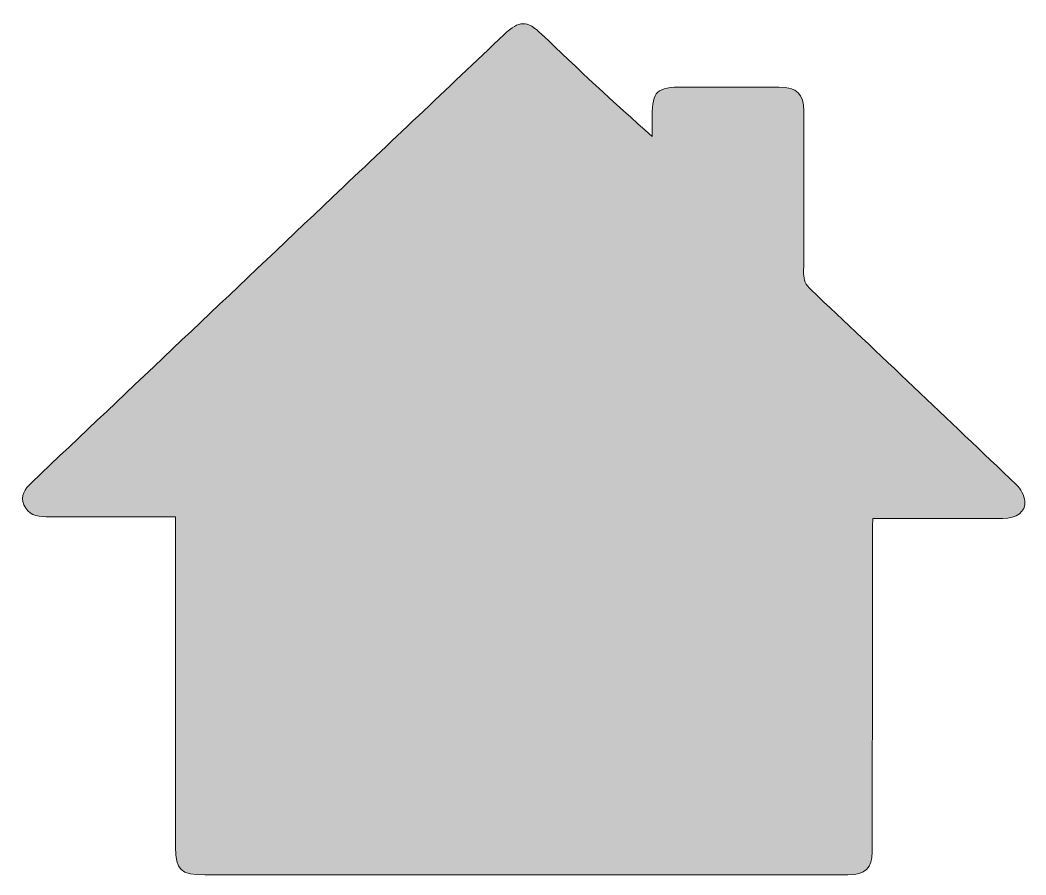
# Model space of a CAD drawing. Header units: millimetres. Extents: x 6 to 535, y -204 to -20.
# Drawn here: x 5.6 to 209.9, y -193.4 to -19.9 of the extents above; entities that cross this region are included whole.
import ezdxf

# ---------------------------------------------------------------- set-up
doc = ezdxf.new("R2010")
doc.units = ezdxf.units.MM
doc.header["$MEASUREMENT"] = 0
doc.layers.add('Layer 1', color=7, linetype='Continuous')

# ---------------------------------------------------------------- blocks, each defined once
blk = doc.blocks.new('block 3')
at = {"layer": 'Layer 1'}
h = blk.add_hatch(color=1, dxfattribs=at)
h.dxf.hatch_style = 2
edge = h.paths.add_edge_path()
edge.add_spline(control_points=[(37.16, -120.75), (32.79, -120.75), (28.69, -120.75), (24.59, -120.75), (20.02, -120.74), (15.45, -120.7), (10.87, -120.72), (8.87, -120.73), (7.2, -120.29), (6.39, -118.33), (5.6, -116.43), (6.56, -115.07), (7.9, -113.81), (28.28, -94.49), (48.67, -75.16), (69.05, -55.83), (80.67, -44.82), (92.3, -33.8), (103.92, -22.78), (106.99, -19.87), (108.53, -19.87), (111.52, -22.73), (118.8, -29.68), (126.11, -36.61), (133.99, -43.47), (133.99, -42.09), (133.98, -40.71), (133.99, -39.34), (134, -34.3), (134.9, -33.46), (140.27, -33.46), (146.77, -33.46), (153.26, -33.45), (159.76, -33.48), (163.39, -33.5), (164.75, -34.83), (164.76, -38.32), (164.77, -49.31), (164.79, -60.3), (164.74, -71.3), (164.74, -72.66), (165.16, -73.61), (166.18, -74.58), (180.13, -87.75), (194.05, -100.94), (207.91, -114.19), (208.81, -115.05), (209.55, -116.39), (209.67, -117.57), (209.87, -119.7), (207.98, -121.05), (205.22, -121.05), (197.2, -121.07), (189.18, -121.05), (181.16, -121.05), (180.44, -121.05), (179.72, -121.05), (178.8, -121.05), (178.76, -121.84), (178.7, -122.5), (178.7, -123.16), (178.69, -144.46), (178.69, -165.76), (178.68, -187.05), (178.68, -187.62), (178.69, -188.19), (178.68, -188.75), (178.64, -192.11), (177.27, -193.42), (173.74, -193.43), (158.96, -193.44), (144.18, -193.45), (129.4, -193.45), (100.63, -193.45), (71.87, -193.44), (43.1, -193.43), (38.22, -193.43), (37.17, -192.44), (37.17, -187.8), (37.17, -166.19), (37.16, -144.58), (37.16, -122.97), (37.16, -122.34), (37.16, -121.72), (37.16, -120.75)], knot_values=[0, 0, 0, 0, 1, 1, 1, 2, 2, 2, 3, 3, 3, 4, 4, 4, 5, 5, 5, 6, 6, 6, 7, 7, 7, 8, 8, 8, 9, 9, 9, 10, 10, 10, 11, 11, 11, 12, 12, 12, 13, 13, 13, 14, 14, 14, 15, 15, 15, 16, 16, 16, 17, 17, 17, 18, 18, 18, 19, 19, 19, 20, 20, 20, 21, 21, 21, 22, 22, 22, 23, 23, 23, 24, 24, 24, 25, 25, 25, 26, 26, 26, 27, 27, 27, 28, 28, 28, 28], degree=3, periodic=1)
at = {"layer": 'Layer 1', "lineweight": 0}
blk.add_open_spline([(37.16, -120.75), (32.79, -120.75), (28.69, -120.75), (24.59, -120.75), (20.02, -120.74), (15.45, -120.7), (10.87, -120.72), (8.87, -120.73), (7.2, -120.29), (6.39, -118.33), (5.6, -116.43), (6.56, -115.07), (7.9, -113.81), (28.28, -94.49), (48.67, -75.16), (69.05, -55.83), (80.67, -44.82), (92.3, -33.8), (103.92, -22.78), (106.99, -19.87), (108.53, -19.87), (111.52, -22.73), (118.8, -29.68), (126.11, -36.61), (133.99, -43.47), (133.99, -42.09), (133.98, -40.71), (133.99, -39.34), (134, -34.3), (134.9, -33.46), (140.27, -33.46), (146.77, -33.46), (153.26, -33.45), (159.76, -33.48), (163.39, -33.5), (164.75, -34.83), (164.76, -38.32), (164.77, -49.31), (164.79, -60.3), (164.74, -71.3), (164.74, -72.66), (165.16, -73.61), (166.18, -74.58), (180.13, -87.75), (194.05, -100.94), (207.91, -114.19), (208.81, -115.05), (209.55, -116.39), (209.67, -117.57), (209.87, -119.7), (207.98, -121.05), (205.22, -121.05), (197.2, -121.07), (189.18, -121.05), (181.16, -121.05), (180.44, -121.05), (179.72, -121.05), (178.8, -121.05), (178.76, -121.84), (178.7, -122.5), (178.7, -123.16), (178.69, -144.46), (178.69, -165.76), (178.68, -187.05), (178.68, -187.62), (178.69, -188.19), (178.68, -188.75), (178.64, -192.11), (177.27, -193.42), (173.74, -193.43), (158.96, -193.44), (144.18, -193.45), (129.4, -193.45), (100.63, -193.45), (71.87, -193.44), (43.1, -193.43), (38.22, -193.43), (37.17, -192.44), (37.17, -187.8), (37.17, -166.19), (37.16, -144.58), (37.16, -122.97), (37.16, -122.34), (37.16, -121.72), (37.16, -120.75)], degree=3, knots=[0, 0, 0, 0, 1, 1, 1, 2, 2, 2, 3, 3, 3, 4, 4, 4, 5, 5, 5, 6, 6, 6, 7, 7, 7, 8, 8, 8, 9, 9, 9, 10, 10, 10, 11, 11, 11, 12, 12, 12, 13, 13, 13, 14, 14, 14, 15, 15, 15, 16, 16, 16, 17, 17, 17, 18, 18, 18, 19, 19, 19, 20, 20, 20, 21, 21, 21, 22, 22, 22, 23, 23, 23, 24, 24, 24, 25, 25, 25, 26, 26, 26, 27, 27, 27, 28, 28, 28, 28], dxfattribs=at)
blk = doc.blocks.new('block 2')
at = {"layer": 'Layer 1'}
blk.add_blockref('block 3', (0, 0), dxfattribs=at)

msp = doc.modelspace()

# ---------------------------------------------------------------- block references
at = {"layer": 'Layer 1'}
msp.add_blockref('block 2', (0, 0), dxfattribs=at)

doc.saveas('drawing.dxf')
